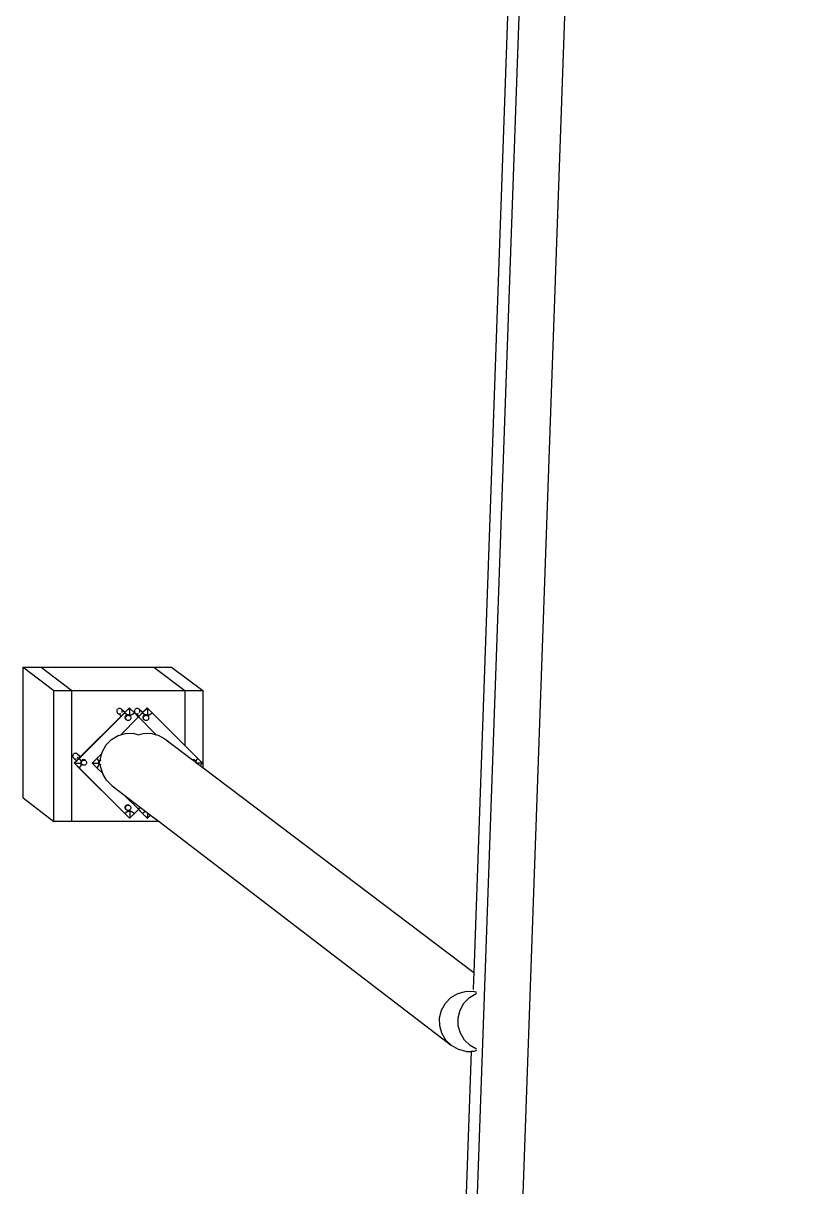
# Model space of a CAD drawing. Extents: x -1616 to 1629, y -1713 to 1708.
# Drawn here: x 1332.1 to 1452.8, y -1091.2 to -913.7 of the extents above; entities that cross this region are included whole.
import ezdxf

# ---------------------------------------------------------------- set-up
doc = ezdxf.new("R2010")
doc.units = 0
doc.header["$MEASUREMENT"] = 0
doc.layers.get('0').update_dxf_attribs({"linetype": 'CONTINUOUS'})

msp = doc.modelspace()

# ---------------------------------------------------------------- linework, layer by layer
for p, q in [((1387.59, -1485.48), (1448.56, 240.58)), ((1408.12, -1100.59), (1452.8, 158.03)), ((1407.52, -871.05), (1400.9, -1058.55)), ((1332.11, -1031.9), (1332.11, -1011.96)), ((1332.11, -1011.96), (1336.79, -1015.51)), ((1332.11, -1011.96), (1334.83, -1011.96)), ((1334.83, -1011.96), (1339.51, -1015.51)), ((1334.83, -1011.96), (1352.06, -1011.96)), ((1352.06, -1011.96), (1356.8, -1015.51)), ((1352.06, -1011.96), (1354.77, -1011.96)), ((1354.77, -1011.96), (1359.53, -1015.51)), ((1336.79, -1035.52), (1336.79, -1015.51)), ((1336.79, -1015.51), (1339.51, -1015.51)), ((1339.51, -1035.52), (1339.51, -1015.51)), ((1339.51, -1015.51), (1356.8, -1015.51)), ((1356.8, -1015.51), (1356.8, -1023.93)), ((1356.8, -1015.51), (1359.53, -1015.51)), ((1359.53, -1015.51), (1359.53, -1027.28)), ((1346.39, -1018.57), (1346.38, -1018.68)), ((1346.38, -1018.68), (1346.39, -1018.79)), ((1346.43, -1018.47), (1346.39, -1018.57)), ((1346.39, -1018.79), (1346.43, -1018.89)), ((1346.43, -1018.47), (1346.5, -1018.39)), ((1346.43, -1018.89), (1346.5, -1018.97)), ((1346.59, -1018.32), (1346.5, -1018.39)), ((1346.5, -1018.97), (1346.59, -1019.04)), ((1346.69, -1018.28), (1346.59, -1018.32)), ((1346.59, -1019.04), (1346.69, -1019.08)), ((1346.59, -1019.04), (1347.07, -1019.41)), ((1346.8, -1018.26), (1346.69, -1018.28)), ((1346.9, -1018.28), (1346.8, -1018.26)), ((1347, -1018.32), (1346.9, -1018.28)), ((1346.91, -1019.08), (1347, -1019.04)), ((1347.09, -1018.39), (1347, -1018.32)), ((1347, -1019.04), (1347.01, -1019.04)), ((1347.07, -1019.41), (1347.57, -1018.91)), ((1347.16, -1018.47), (1347.09, -1018.39)), ((1347.09, -1018.39), (1347.66, -1018.82)), ((1347.1, -1019.43), (1347.6, -1018.93)), ((1347.2, -1018.57), (1347.16, -1018.47)), ((1347.16, -1018.88), (1347.2, -1018.79)), ((1347.21, -1018.68), (1347.2, -1018.57)), ((1347.2, -1018.79), (1347.21, -1018.68)), ((1347.57, -1018.91), (1347.66, -1018.82)), ((1347.57, -1018.91), (1347.6, -1018.93)), ((1347.6, -1018.93), (1347.69, -1018.84)), ((1347.6, -1018.93), (1347.82, -1019.1)), ((1347.66, -1018.82), (1348.31, -1018.17)), ((1347.66, -1018.82), (1347.69, -1018.84)), ((1347.69, -1018.84), (1348.34, -1018.2)), ((1348.31, -1018.17), (1348.34, -1018.2)), ((1348.31, -1018.17), (1348.34, -1018.19)), ((1348.34, -1018.19), (1349.08, -1018.93)), ((1348.34, -1018.2), (1348.34, -1018.19)), ((1348.34, -1018.19), (1348.34, -1019.24)), ((1348.86, -1019.1), (1349.08, -1018.93)), ((1349.08, -1018.93), (1349.67, -1019.53)), ((1349.12, -1018.57), (1349.1, -1018.68)), ((1349.1, -1018.68), (1349.12, -1018.79)), ((1349.12, -1018.57), (1349.16, -1018.47)), ((1349.12, -1018.79), (1349.16, -1018.89)), ((1349.22, -1018.39), (1349.16, -1018.47)), ((1349.16, -1018.89), (1349.22, -1018.97)), ((1349.31, -1018.32), (1349.22, -1018.39)), ((1349.22, -1018.97), (1349.31, -1019.04)), ((1349.41, -1018.28), (1349.31, -1018.32)), ((1349.31, -1019.04), (1349.41, -1019.08)), ((1349.31, -1019.04), (1349.8, -1019.41)), ((1349.52, -1018.26), (1349.41, -1018.28)), ((1349.63, -1018.28), (1349.52, -1018.26)), ((1349.73, -1018.32), (1349.63, -1018.28)), ((1349.63, -1019.08), (1349.73, -1019.04)), ((1349.81, -1018.39), (1349.73, -1018.32)), ((1349.73, -1019.04), (1349.73, -1019.04)), ((1349.8, -1019.41), (1350.29, -1018.91)), ((1349.88, -1018.47), (1349.81, -1018.39)), ((1349.81, -1018.39), (1350.39, -1018.82)), ((1349.83, -1019.43), (1350.32, -1018.93)), ((1349.92, -1018.57), (1349.88, -1018.47)), ((1349.88, -1018.88), (1349.92, -1018.79)), ((1349.93, -1018.68), (1349.92, -1018.57)), ((1349.92, -1018.79), (1349.93, -1018.68)), ((1350.29, -1018.91), (1350.39, -1018.82)), ((1350.29, -1018.91), (1350.32, -1018.93)), ((1350.32, -1018.93), (1350.42, -1018.84)), ((1350.32, -1018.93), (1350.54, -1019.1)), ((1350.39, -1018.82), (1351.03, -1018.17)), ((1350.39, -1018.82), (1350.42, -1018.84)), ((1350.42, -1018.84), (1351.06, -1018.2)), ((1351.03, -1018.17), (1351.06, -1018.2)), ((1351.03, -1018.17), (1351.07, -1018.19)), ((1351.06, -1018.2), (1351.07, -1018.19)), ((1351.07, -1018.19), (1351.81, -1018.93)), ((1351.07, -1018.19), (1351.07, -1019.24)), ((1351.59, -1019.1), (1351.81, -1018.93)), ((1351.81, -1018.93), (1356.8, -1023.93)), ((1340.87, -1025.6), (1347.07, -1019.41)), ((1340.9, -1025.63), (1347.1, -1019.43)), ((1346.69, -1019.08), (1346.8, -1019.1)), ((1346.8, -1019.1), (1346.8, -1019.1)), ((1346.99, -1022.27), (1349.7, -1019.56)), ((1347.07, -1019.41), (1347.1, -1019.43)), ((1347.67, -1019.54), (1347.65, -1019.64)), ((1347.65, -1019.64), (1347.67, -1019.75)), ((1347.68, -1019.55), (1347.66, -1019.65)), ((1347.66, -1019.65), (1347.68, -1019.76)), ((1347.71, -1019.44), (1347.67, -1019.54)), ((1347.67, -1019.75), (1347.71, -1019.85)), ((1347.72, -1019.45), (1347.68, -1019.55)), ((1347.68, -1019.65), (1347.69, -1019.55)), ((1347.69, -1019.76), (1347.68, -1019.65)), ((1347.68, -1019.76), (1347.72, -1019.86)), ((1347.69, -1019.55), (1347.73, -1019.45)), ((1347.73, -1019.85), (1347.69, -1019.76)), ((1347.77, -1019.35), (1347.71, -1019.44)), ((1347.71, -1019.85), (1347.77, -1019.94)), ((1347.78, -1019.36), (1347.72, -1019.45)), ((1347.72, -1019.86), (1347.78, -1019.94)), ((1347.73, -1019.45), (1347.79, -1019.37)), ((1347.79, -1019.93), (1347.73, -1019.85)), ((1347.74, -1019.7), (1347.76, -1019.6)), ((1347.76, -1019.81), (1347.74, -1019.7)), ((1347.76, -1019.6), (1347.8, -1019.5)), ((1347.8, -1019.9), (1347.76, -1019.81)), ((1347.86, -1019.28), (1347.77, -1019.35)), ((1347.79, -1019.93), (1347.77, -1019.94)), ((1347.78, -1019.94), (1347.78, -1019.94)), ((1347.78, -1019.94), (1347.78, -1019.95)), ((1347.78, -1019.95), (1347.87, -1020.01)), ((1347.79, -1019.37), (1347.88, -1019.31)), ((1347.79, -1019.37), (1347.85, -1019.43)), ((1347.79, -1019.93), (1347.8, -1019.91)), ((1347.79, -1019.94), (1347.79, -1019.93)), ((1347.86, -1019.99), (1347.79, -1019.94)), ((1347.8, -1019.5), (1347.85, -1019.43)), ((1347.8, -1019.91), (1347.8, -1019.9)), ((1347.86, -1019.99), (1347.8, -1019.91)), ((1347.82, -1019.1), (1348.07, -1019.21)), ((1347.85, -1019.43), (1347.86, -1019.42)), ((1347.96, -1019.24), (1347.86, -1019.28)), ((1347.86, -1019.42), (1347.94, -1019.35)), ((1347.88, -1020), (1347.86, -1019.99)), ((1347.87, -1020.01), (1347.92, -1020.04)), ((1347.88, -1019.31), (1347.97, -1019.26)), ((1347.88, -1020), (1347.88, -1020)), ((1347.88, -1020), (1347.94, -1020.05)), ((1347.94, -1019.35), (1348.04, -1019.31)), ((1348.04, -1020.09), (1347.94, -1020.05)), ((1348.07, -1019.23), (1347.96, -1019.24)), ((1347.97, -1019.26), (1348.08, -1019.25)), ((1348.04, -1019.31), (1348.14, -1019.3)), ((1348.14, -1020.11), (1348.04, -1020.09)), ((1348.07, -1019.21), (1348.34, -1019.24)), ((1348.18, -1019.24), (1348.07, -1019.23)), ((1348.08, -1019.25), (1348.18, -1019.26)), ((1348.14, -1019.3), (1348.25, -1019.31)), ((1348.25, -1020.09), (1348.14, -1020.11)), ((1348.28, -1019.28), (1348.18, -1019.24)), ((1348.18, -1019.26), (1348.28, -1019.31)), ((1348.25, -1019.31), (1348.34, -1019.35)), ((1348.35, -1020.05), (1348.25, -1020.09)), ((1348.36, -1019.35), (1348.28, -1019.28)), ((1348.28, -1019.31), (1348.34, -1019.35)), ((1348.34, -1019.24), (1348.61, -1019.21)), ((1348.34, -1019.35), (1348.35, -1019.35)), ((1348.35, -1019.35), (1348.4, -1019.4)), ((1348.43, -1019.99), (1348.35, -1020.05)), ((1348.4, -1019.4), (1348.36, -1019.35)), ((1348.4, -1019.4), (1348.37, -1019.36)), ((1348.4, -1019.4), (1348.43, -1019.42)), ((1348.43, -1019.42), (1348.49, -1019.5)), ((1348.49, -1019.9), (1348.43, -1019.99)), ((1348.49, -1019.5), (1348.53, -1019.6)), ((1348.53, -1019.81), (1348.49, -1019.9)), ((1348.53, -1019.6), (1348.55, -1019.7)), ((1348.55, -1019.7), (1348.53, -1019.81)), ((1348.61, -1019.21), (1348.86, -1019.1)), ((1349.41, -1019.08), (1349.52, -1019.1)), ((1349.52, -1019.1), (1349.52, -1019.1)), ((1349.67, -1019.53), (1349.8, -1019.41)), ((1349.67, -1019.53), (1349.7, -1019.56)), ((1349.7, -1019.56), (1349.83, -1019.43)), ((1349.7, -1019.56), (1352.41, -1022.26)), ((1349.8, -1019.41), (1349.83, -1019.43)), ((1350.39, -1019.54), (1350.38, -1019.64)), ((1350.38, -1019.64), (1350.39, -1019.75)), ((1350.43, -1019.44), (1350.39, -1019.54)), ((1350.4, -1019.55), (1350.39, -1019.65)), ((1350.39, -1019.65), (1350.4, -1019.76)), ((1350.39, -1019.75), (1350.43, -1019.85)), ((1350.44, -1019.45), (1350.4, -1019.55)), ((1350.4, -1019.65), (1350.42, -1019.55)), ((1350.42, -1019.76), (1350.4, -1019.65)), ((1350.4, -1019.76), (1350.44, -1019.86)), ((1350.42, -1019.55), (1350.46, -1019.45)), ((1350.46, -1019.85), (1350.42, -1019.76)), ((1350.5, -1019.35), (1350.43, -1019.44)), ((1350.43, -1019.85), (1350.5, -1019.94)), ((1350.51, -1019.36), (1350.44, -1019.45)), ((1350.44, -1019.86), (1350.5, -1019.94)), ((1350.46, -1019.45), (1350.52, -1019.37)), ((1350.51, -1019.93), (1350.46, -1019.85)), ((1350.47, -1019.7), (1350.48, -1019.6)), ((1350.48, -1019.81), (1350.47, -1019.7)), ((1350.48, -1019.6), (1350.52, -1019.5)), ((1350.52, -1019.9), (1350.48, -1019.81)), ((1350.59, -1019.28), (1350.5, -1019.35)), ((1350.51, -1019.93), (1350.5, -1019.94)), ((1350.5, -1019.94), (1350.51, -1019.94)), ((1350.51, -1019.93), (1350.53, -1019.91)), ((1350.52, -1019.94), (1350.51, -1019.93)), ((1350.51, -1019.94), (1350.51, -1019.95)), ((1350.51, -1019.95), (1350.6, -1020.01)), ((1350.52, -1019.37), (1350.6, -1019.31)), ((1350.52, -1019.37), (1350.58, -1019.43)), ((1350.52, -1019.5), (1350.58, -1019.43)), ((1350.53, -1019.91), (1350.52, -1019.9)), ((1350.59, -1019.99), (1350.52, -1019.94)), ((1350.59, -1019.99), (1350.53, -1019.91)), ((1350.54, -1019.1), (1350.79, -1019.21)), ((1350.58, -1019.43), (1350.59, -1019.42)), ((1350.69, -1019.24), (1350.59, -1019.28)), ((1350.59, -1019.42), (1350.67, -1019.35)), ((1350.6, -1020), (1350.59, -1019.99)), ((1350.6, -1019.31), (1350.7, -1019.26)), ((1350.61, -1020), (1350.6, -1020)), ((1350.6, -1020.01), (1350.65, -1020.04)), ((1350.61, -1020), (1350.67, -1020.05)), ((1350.67, -1019.35), (1350.77, -1019.31)), ((1350.77, -1020.09), (1350.67, -1020.05)), ((1350.8, -1019.23), (1350.69, -1019.24)), ((1350.7, -1019.26), (1350.81, -1019.25)), ((1350.77, -1019.31), (1350.87, -1019.3)), ((1350.87, -1020.11), (1350.77, -1020.09)), ((1350.79, -1019.21), (1351.07, -1019.24)), ((1350.9, -1019.24), (1350.8, -1019.23)), ((1350.81, -1019.25), (1350.91, -1019.26)), ((1350.87, -1019.3), (1350.98, -1019.31)), ((1350.98, -1020.09), (1350.87, -1020.11)), ((1351, -1019.28), (1350.9, -1019.24)), ((1350.91, -1019.26), (1351.01, -1019.31)), ((1350.98, -1019.31), (1351.07, -1019.35)), ((1351.07, -1020.05), (1350.98, -1020.09)), ((1351.09, -1019.35), (1351, -1019.28)), ((1351.01, -1019.31), (1351.07, -1019.35)), ((1351.07, -1019.24), (1351.34, -1019.21)), ((1351.07, -1019.35), (1351.07, -1019.35)), ((1351.07, -1019.35), (1351.13, -1019.4)), ((1351.16, -1019.99), (1351.07, -1020.05)), ((1351.13, -1019.4), (1351.09, -1019.35)), ((1351.13, -1019.4), (1351.1, -1019.36)), ((1351.13, -1019.4), (1351.16, -1019.42)), ((1351.16, -1019.42), (1351.22, -1019.5)), ((1351.22, -1019.9), (1351.16, -1019.99)), ((1351.22, -1019.5), (1351.26, -1019.6)), ((1351.26, -1019.81), (1351.22, -1019.9)), ((1351.26, -1019.6), (1351.27, -1019.7)), ((1351.27, -1019.7), (1351.26, -1019.81)), ((1351.34, -1019.21), (1351.59, -1019.1)), ((1345.59, -1022.97), (1346.59, -1022.38)), ((1346.59, -1022.38), (1346.99, -1022.27)), ((1346.99, -1022.27), (1347.7, -1022.07)), ((1347.7, -1022.07), (1348.87, -1022.05)), ((1348.87, -1022.05), (1349.71, -1022.27)), ((1349.71, -1022.27), (1350.43, -1022.07)), ((1350.43, -1022.07), (1351.59, -1022.05)), ((1351.59, -1022.05), (1352.41, -1022.26)), ((1352.41, -1022.26), (1352.72, -1022.34)), ((1352.72, -1022.34), (1353.73, -1022.91)), ((1344.21, -1024.82), (1344.77, -1023.81)), ((1344.77, -1023.81), (1345.59, -1022.97)), ((1353.73, -1022.91), (1357.94, -1026.08)), ((1356.8, -1023.93), (1358.74, -1025.86)), ((1339.67, -1025.41), (1339.66, -1025.51)), ((1339.67, -1025.57), (1339.66, -1025.51)), ((1339.72, -1025.31), (1339.67, -1025.41)), ((1339.67, -1025.62), (1339.67, -1025.57)), ((1339.67, -1025.62), (1339.72, -1025.72)), ((1339.78, -1025.22), (1339.72, -1025.31)), ((1339.72, -1025.72), (1339.78, -1025.81)), ((1339.87, -1025.15), (1339.78, -1025.22)), ((1339.78, -1025.81), (1339.87, -1025.87)), ((1339.97, -1025.11), (1339.87, -1025.15)), ((1339.87, -1025.87), (1339.97, -1025.92)), ((1339.87, -1025.87), (1340.28, -1026.19)), ((1340.08, -1025.1), (1339.97, -1025.11)), ((1339.97, -1025.92), (1340.08, -1025.93)), ((1340.18, -1025.11), (1340.08, -1025.1)), ((1340.28, -1025.15), (1340.18, -1025.11)), ((1340.37, -1025.22), (1340.28, -1025.15)), ((1340.28, -1025.87), (1340.37, -1025.81)), ((1340.28, -1026.19), (1340.64, -1025.84)), ((1340.32, -1026.22), (1340.66, -1025.87)), ((1340.44, -1025.31), (1340.37, -1025.22)), ((1340.37, -1025.22), (1340.87, -1025.6)), ((1340.37, -1025.81), (1340.44, -1025.72)), ((1340.48, -1025.4), (1340.44, -1025.31)), ((1340.44, -1025.72), (1340.48, -1025.62)), ((1340.48, -1025.62), (1340.48, -1025.62)), ((1340.64, -1025.84), (1340.87, -1025.6)), ((1340.66, -1025.87), (1340.64, -1025.84)), ((1340.64, -1025.84), (1340.67, -1025.86)), ((1340.66, -1025.87), (1340.67, -1025.86)), ((1340.67, -1025.86), (1340.9, -1025.63)), ((1340.84, -1026.08), (1340.67, -1025.86)), ((1340.94, -1026.33), (1340.84, -1026.08)), ((1340.87, -1025.6), (1340.9, -1025.63)), ((1341.04, -1026.2), (1341.13, -1026.13)), ((1341.13, -1026.12), (1341.05, -1026.19)), ((1341.24, -1026.08), (1341.13, -1026.12)), ((1341.13, -1026.13), (1341.23, -1026.09)), ((1341.19, -1026.18), (1341.29, -1026.14)), ((1341.23, -1026.09), (1341.33, -1026.08)), ((1341.34, -1026.07), (1341.24, -1026.08)), ((1341.29, -1026.14), (1341.39, -1026.13)), ((1341.33, -1026.08), (1341.43, -1026.09)), ((1341.45, -1026.08), (1341.34, -1026.07)), ((1341.39, -1026.13), (1341.5, -1026.14)), ((1341.43, -1026.09), (1341.53, -1026.13)), ((1341.55, -1026.12), (1341.45, -1026.08)), ((1341.5, -1026.14), (1341.6, -1026.18)), ((1341.53, -1026.13), (1341.6, -1026.18)), ((1341.64, -1026.19), (1341.55, -1026.12)), ((1342.65, -1026.6), (1343.4, -1025.86)), ((1343.4, -1025.86), (1344.13, -1025.13)), ((1343.56, -1026.08), (1343.4, -1025.86)), ((1343.67, -1026.33), (1343.56, -1026.08)), ((1343.86, -1026.12), (1343.77, -1026.19)), ((1343.77, -1026.2), (1343.85, -1026.13)), ((1343.85, -1026.13), (1343.92, -1026.1)), ((1343.86, -1026.12), (1343.92, -1026.1)), ((1343.92, -1025.95), (1344.13, -1025.13)), ((1343.92, -1026.1), (1343.92, -1025.95)), ((1343.92, -1026.18), (1343.92, -1026.1)), ((1343.92, -1026.1), (1343.92, -1026.1)), ((1343.92, -1026.18), (1343.99, -1026.15)), ((1344.13, -1025.13), (1344.21, -1024.82)), ((1358.05, -1026.07), (1357.94, -1026.08)), ((1357.94, -1026.08), (1357.94, -1026.08)), ((1357.94, -1026.08), (1357.96, -1026.1)), ((1357.96, -1026.1), (1358.06, -1026.09)), ((1357.96, -1026.1), (1358.03, -1026.15)), ((1358.03, -1026.15), (1358.13, -1026.14)), ((1358.03, -1026.15), (1358.53, -1026.53)), ((1358.16, -1026.08), (1358.05, -1026.07)), ((1358.06, -1026.09), (1358.16, -1026.11)), ((1358.13, -1026.14), (1358.23, -1026.16)), ((1358.26, -1026.12), (1358.16, -1026.08)), ((1358.16, -1026.11), (1358.26, -1026.15)), ((1358.23, -1026.16), (1358.32, -1026.19)), ((1358.34, -1026.19), (1358.26, -1026.12)), ((1358.26, -1026.15), (1358.32, -1026.19)), ((1358.57, -1026.08), (1358.47, -1026.33)), ((1358.74, -1025.86), (1358.57, -1026.08)), ((1358.74, -1025.86), (1359.48, -1026.6)), ((1339.9, -1026.58), (1340.28, -1026.19)), ((1340.64, -1027.32), (1339.9, -1026.58)), ((1339.9, -1026.58), (1339.93, -1026.6)), ((1339.93, -1026.6), (1340.32, -1026.22)), ((1340.67, -1027.35), (1339.93, -1026.6)), ((1339.93, -1026.6), (1340.93, -1026.6)), ((1340.28, -1026.19), (1340.32, -1026.22)), ((1340.64, -1027.32), (1340.67, -1027.35)), ((1347.57, -1034.25), (1340.64, -1027.32)), ((1340.67, -1027.35), (1340.84, -1027.13)), ((1347.6, -1034.27), (1340.67, -1027.35)), ((1340.84, -1027.13), (1340.94, -1026.88)), ((1340.93, -1026.37), (1340.91, -1026.48)), ((1340.91, -1026.48), (1340.93, -1026.59)), ((1340.97, -1026.27), (1340.93, -1026.37)), ((1340.93, -1026.48), (1340.94, -1026.38)), ((1340.94, -1026.58), (1340.93, -1026.48)), ((1340.93, -1026.59), (1340.93, -1026.6)), ((1340.93, -1026.6), (1340.95, -1026.6)), ((1340.93, -1026.6), (1340.97, -1026.69)), ((1340.95, -1026.37), (1340.94, -1026.33)), ((1340.95, -1026.37), (1340.94, -1026.38)), ((1340.94, -1026.58), (1340.94, -1026.59)), ((1340.94, -1026.58), (1340.97, -1026.65)), ((1340.94, -1026.59), (1340.97, -1026.66)), ((1340.94, -1026.88), (1340.97, -1026.66)), ((1340.98, -1026.28), (1340.95, -1026.37)), ((1340.98, -1026.6), (1340.95, -1026.37)), ((1340.95, -1026.6), (1340.95, -1026.6)), ((1340.95, -1026.6), (1340.97, -1026.6)), ((1341.03, -1026.19), (1340.97, -1026.27)), ((1340.97, -1026.65), (1340.98, -1026.6)), ((1340.98, -1026.68), (1340.97, -1026.65)), ((1340.97, -1026.66), (1340.97, -1026.65)), ((1340.97, -1026.66), (1340.98, -1026.69)), ((1340.97, -1026.69), (1341.03, -1026.76)), ((1340.98, -1026.28), (1341.04, -1026.2)), ((1341.04, -1026.75), (1340.98, -1026.68)), ((1340.98, -1026.69), (1341.05, -1026.78)), ((1340.99, -1026.53), (1341.01, -1026.43)), ((1341.01, -1026.63), (1340.99, -1026.53)), ((1341.01, -1026.43), (1341.05, -1026.33)), ((1341.05, -1026.73), (1341.01, -1026.63)), ((1341.03, -1026.76), (1341.03, -1026.77)), ((1341.03, -1026.77), (1341.12, -1026.84)), ((1341.03, -1026.77), (1341.03, -1026.77)), ((1341.05, -1026.19), (1341.04, -1026.2)), ((1341.04, -1026.2), (1341.1, -1026.25)), ((1341.04, -1026.75), (1341.05, -1026.74)), ((1341.04, -1026.76), (1341.04, -1026.75)), ((1341.04, -1026.76), (1341.11, -1026.81)), ((1341.05, -1026.33), (1341.1, -1026.25)), ((1341.05, -1026.74), (1341.05, -1026.73)), ((1341.11, -1026.81), (1341.05, -1026.74)), ((1341.05, -1026.78), (1341.13, -1026.84)), ((1341.1, -1026.25), (1341.11, -1026.25)), ((1341.11, -1026.25), (1341.19, -1026.18)), ((1341.13, -1026.83), (1341.11, -1026.81)), ((1341.12, -1026.84), (1341.17, -1026.86)), ((1341.13, -1026.83), (1341.17, -1026.86)), ((1341.13, -1026.84), (1341.17, -1026.86)), ((1341.17, -1026.86), (1341.19, -1026.88)), ((1341.29, -1026.92), (1341.19, -1026.88)), ((1341.39, -1026.93), (1341.29, -1026.92)), ((1341.5, -1026.92), (1341.39, -1026.93)), ((1341.6, -1026.88), (1341.5, -1026.92)), ((1341.6, -1026.18), (1341.68, -1026.25)), ((1341.68, -1026.81), (1341.6, -1026.88)), ((1341.66, -1026.23), (1341.62, -1026.19)), ((1341.68, -1026.25), (1341.74, -1026.33)), ((1341.74, -1026.73), (1341.68, -1026.81)), ((1341.74, -1026.33), (1341.78, -1026.43)), ((1341.78, -1026.63), (1341.74, -1026.73)), ((1341.78, -1026.43), (1341.8, -1026.53)), ((1341.8, -1026.53), (1341.78, -1026.63)), ((1343.4, -1027.35), (1342.65, -1026.6)), ((1342.65, -1026.6), (1343.66, -1026.6)), ((1343.4, -1027.35), (1343.56, -1027.13)), ((1344.24, -1028.19), (1343.4, -1027.35)), ((1343.56, -1027.13), (1343.67, -1026.88)), ((1343.65, -1026.37), (1343.64, -1026.48)), ((1343.64, -1026.48), (1343.65, -1026.59)), ((1343.7, -1026.27), (1343.65, -1026.37)), ((1343.65, -1026.48), (1343.67, -1026.38)), ((1343.67, -1026.58), (1343.65, -1026.48)), ((1343.65, -1026.59), (1343.66, -1026.6)), ((1343.66, -1026.6), (1343.67, -1026.6)), ((1343.66, -1026.6), (1343.7, -1026.69)), ((1343.71, -1026.28), (1343.67, -1026.37)), ((1343.67, -1026.37), (1343.67, -1026.33)), ((1343.7, -1026.6), (1343.67, -1026.37)), ((1343.67, -1026.37), (1343.67, -1026.38)), ((1343.67, -1026.58), (1343.67, -1026.59)), ((1343.67, -1026.58), (1343.7, -1026.65)), ((1343.67, -1026.59), (1343.7, -1026.66)), ((1343.67, -1026.6), (1343.68, -1026.6)), ((1343.67, -1026.88), (1343.7, -1026.66)), ((1343.68, -1026.6), (1343.7, -1026.6)), ((1343.76, -1026.19), (1343.7, -1026.27)), ((1343.7, -1026.65), (1343.7, -1026.6)), ((1343.71, -1026.68), (1343.7, -1026.65)), ((1343.7, -1026.66), (1343.7, -1026.65)), ((1343.7, -1026.66), (1343.71, -1026.69)), ((1343.7, -1026.69), (1343.75, -1026.76)), ((1343.71, -1026.28), (1343.77, -1026.2)), ((1343.76, -1026.75), (1343.71, -1026.68)), ((1343.71, -1026.69), (1343.77, -1026.78)), ((1343.72, -1026.53), (1343.73, -1026.43)), ((1343.73, -1026.63), (1343.72, -1026.53)), ((1343.73, -1026.43), (1343.77, -1026.33)), ((1343.77, -1026.73), (1343.73, -1026.63)), ((1343.75, -1026.76), (1343.76, -1026.77)), ((1343.76, -1026.75), (1343.78, -1026.74)), ((1343.77, -1026.76), (1343.76, -1026.75)), ((1343.76, -1026.77), (1343.85, -1026.84)), ((1343.76, -1026.77), (1343.76, -1026.77)), ((1343.77, -1026.19), (1343.77, -1026.2)), ((1343.77, -1026.2), (1343.83, -1026.25)), ((1343.77, -1026.33), (1343.83, -1026.25)), ((1343.78, -1026.74), (1343.77, -1026.73)), ((1343.77, -1026.76), (1343.84, -1026.81)), ((1343.77, -1026.78), (1343.86, -1026.84)), ((1343.84, -1026.81), (1343.78, -1026.74)), ((1343.83, -1026.25), (1343.84, -1026.25)), ((1343.84, -1026.25), (1343.92, -1026.18)), ((1343.85, -1026.83), (1343.84, -1026.81)), ((1343.85, -1026.83), (1343.89, -1026.86)), ((1343.85, -1026.84), (1343.9, -1026.86)), ((1343.86, -1026.84), (1343.89, -1026.86)), ((1343.89, -1026.86), (1343.92, -1026.88)), ((1343.92, -1026.18), (1343.92, -1026.18)), ((1343.93, -1026.88), (1343.92, -1026.88)), ((1343.93, -1027.11), (1343.93, -1026.88)), ((1344, -1026.91), (1343.93, -1026.88)), ((1344.24, -1028.19), (1343.93, -1027.11)), ((1358.32, -1026.19), (1358.33, -1026.2)), ((1358.33, -1026.2), (1358.38, -1026.24)), ((1358.38, -1026.24), (1358.34, -1026.19)), ((1358.38, -1026.24), (1358.35, -1026.2)), ((1358.38, -1026.24), (1358.41, -1026.26)), ((1358.41, -1026.26), (1358.47, -1026.33)), ((1358.47, -1026.33), (1358.47, -1026.34)), ((1358.47, -1026.34), (1358.51, -1026.44)), ((1358.51, -1026.44), (1358.53, -1026.53)), ((1358.53, -1026.53), (1359.11, -1026.97)), ((1359.48, -1026.6), (1358.63, -1026.6)), ((1359.48, -1026.6), (1359.11, -1026.97)), ((1359.11, -1026.97), (1359.53, -1027.28)), ((1359.53, -1027.28), (1400.9, -1058.55)), ((1344.25, -1028.23), (1344.24, -1028.19)), ((1344.84, -1029.22), (1344.25, -1028.23)), ((1345.67, -1030.04), (1344.84, -1029.22)), ((1345.67, -1030.04), (1347.43, -1031.38)), ((1349.7, -1033.65), (1347.43, -1031.38)), ((1347.43, -1031.38), (1350, -1033.35)), ((1332.11, -1031.9), (1336.79, -1035.52)), ((1347.71, -1033.16), (1347.67, -1033.26)), ((1347.68, -1033.27), (1347.72, -1033.17)), ((1347.77, -1033.08), (1347.71, -1033.16)), ((1347.72, -1033.17), (1347.78, -1033.09)), ((1347.75, -1033.32), (1347.79, -1033.22)), ((1347.78, -1033.09), (1347.87, -1033.02)), ((1347.79, -1033.22), (1347.85, -1033.14)), ((1347.85, -1033.14), (1347.93, -1033.07)), ((1347.87, -1033.02), (1347.96, -1032.98)), ((1347.93, -1033.07), (1348.03, -1033.03)), ((1347.96, -1032.98), (1348.07, -1032.97)), ((1348.03, -1033.03), (1348.13, -1033.02)), ((1348.07, -1032.97), (1348.17, -1032.98)), ((1348.13, -1033.02), (1348.24, -1033.03)), ((1348.17, -1032.98), (1348.27, -1033.02)), ((1348.24, -1033.03), (1348.34, -1033.07)), ((1348.27, -1033.02), (1348.34, -1033.07)), ((1348.34, -1033.07), (1348.4, -1033.12)), ((1348.4, -1033.12), (1348.36, -1033.08)), ((1348.4, -1033.12), (1348.42, -1033.14)), ((1348.42, -1033.14), (1348.48, -1033.22)), ((1348.48, -1033.22), (1348.52, -1033.32)), ((1348.31, -1034.99), (1347.57, -1034.25)), ((1347.57, -1034.25), (1347.6, -1034.27)), ((1347.82, -1034.11), (1347.6, -1034.27)), ((1348.34, -1035.02), (1347.6, -1034.27)), ((1347.67, -1033.26), (1347.65, -1033.37)), ((1347.65, -1033.37), (1347.67, -1033.48)), ((1347.67, -1033.37), (1347.68, -1033.27)), ((1347.68, -1033.47), (1347.67, -1033.37)), ((1347.67, -1033.48), (1347.71, -1033.58)), ((1347.72, -1033.57), (1347.68, -1033.47)), ((1347.71, -1033.58), (1347.77, -1033.66)), ((1347.78, -1033.65), (1347.72, -1033.57)), ((1347.73, -1033.42), (1347.75, -1033.32)), ((1347.75, -1033.52), (1347.73, -1033.42)), ((1347.79, -1033.62), (1347.75, -1033.52)), ((1347.77, -1033.66), (1347.86, -1033.73)), ((1347.78, -1033.65), (1347.85, -1033.7)), ((1347.85, -1033.7), (1347.79, -1033.62)), ((1348.07, -1034), (1347.82, -1034.11)), ((1347.85, -1033.7), (1347.91, -1033.75)), ((1347.86, -1033.73), (1347.91, -1033.75)), ((1347.93, -1033.77), (1347.91, -1033.75)), ((1348.03, -1033.81), (1347.93, -1033.77)), ((1348.13, -1033.82), (1348.03, -1033.81)), ((1348.34, -1033.97), (1348.07, -1034)), ((1348.24, -1033.81), (1348.13, -1033.82)), ((1348.34, -1033.77), (1348.24, -1033.81)), ((1348.31, -1034.99), (1348.34, -1035.02)), ((1348.42, -1033.7), (1348.34, -1033.77)), ((1348.61, -1034), (1348.34, -1033.97)), ((1349.08, -1034.27), (1348.34, -1035.02)), ((1348.36, -1033.75), (1348.36, -1035.02)), ((1348.48, -1033.62), (1348.42, -1033.7)), ((1348.52, -1033.52), (1348.48, -1033.62)), ((1348.52, -1033.32), (1348.54, -1033.42)), ((1348.54, -1033.42), (1348.52, -1033.52)), ((1348.86, -1034.11), (1348.61, -1034)), ((1349.08, -1034.27), (1348.86, -1034.11)), ((1349.7, -1033.66), (1349.08, -1034.27)), ((1350, -1033.35), (1349.7, -1033.65)), ((1350.32, -1034.27), (1349.7, -1033.65)), ((1349.7, -1033.65), (1349.7, -1033.66)), ((1350.29, -1034.25), (1349.7, -1033.66)), ((1350, -1033.35), (1350.85, -1034)), ((1351.03, -1034.99), (1350.29, -1034.25)), ((1350.29, -1034.25), (1350.32, -1034.27)), ((1350.54, -1034.11), (1350.32, -1034.27)), ((1351.07, -1035.02), (1350.32, -1034.27)), ((1350.79, -1034), (1350.54, -1034.11)), ((1350.85, -1034), (1350.79, -1034)), ((1350.85, -1034), (1351.55, -1034.53)), ((1351.03, -1034.99), (1351.07, -1035.02)), ((1351.55, -1034.53), (1351.07, -1035.02)), ((1351.09, -1034.18), (1351.09, -1035.02)), ((1351.55, -1034.53), (1352.84, -1035.52)), ((1339.51, -1035.52), (1336.79, -1035.52)), ((1352.84, -1035.52), (1339.51, -1035.52)), ((1352.84, -1035.52), (1397.5, -1069.71)), ((1400.9, -1058.55), (1400.82, -1060.97)), ((1398.45, -1061.76), (1399.61, -1061.43)), ((1399.61, -1061.43), (1400.82, -1061.41)), ((1400.82, -1060.97), (1400.81, -1061.16)), ((1400.82, -1061.41), (1401.31, -1061.54)), ((1395.98, -1064.29), (1396.57, -1063.24)), ((1396.57, -1063.24), (1397.41, -1062.37)), ((1397.41, -1062.37), (1398.45, -1061.76)), ((1398.81, -1064.29), (1399.4, -1063.24)), ((1399.4, -1063.24), (1400.24, -1062.37)), ((1400.24, -1062.37), (1401.28, -1061.76)), ((1401.28, -1061.76), (1401.31, -1061.75)), ((1395.68, -1065.46), (1395.98, -1064.29)), ((1398.51, -1065.46), (1398.81, -1064.29)), ((1395.69, -1066.67), (1395.68, -1065.46)), ((1396.02, -1067.83), (1395.69, -1066.67)), ((1398.53, -1066.67), (1398.51, -1065.46)), ((1398.85, -1067.83), (1398.53, -1066.67)), ((1396.64, -1068.86), (1396.02, -1067.83)), ((1399.47, -1068.86), (1398.85, -1067.83)), ((1397.5, -1069.71), (1396.64, -1068.86)), ((1398.55, -1070.3), (1397.5, -1069.71)), ((1399.72, -1070.6), (1398.55, -1070.3)), ((1400.33, -1069.71), (1399.47, -1068.86)), ((1401.31, -1070.26), (1400.33, -1069.71)), ((1401.31, -1070.47), (1400.93, -1070.58)), ((1400.48, -1070.59), (1399.42, -1100.59)), ((1399.72, -1070.6), (1400.48, -1070.59)), ((1400.93, -1070.58), (1400.48, -1070.59))]:
    msp.add_line(p, q)

doc.saveas('drawing.dxf')
